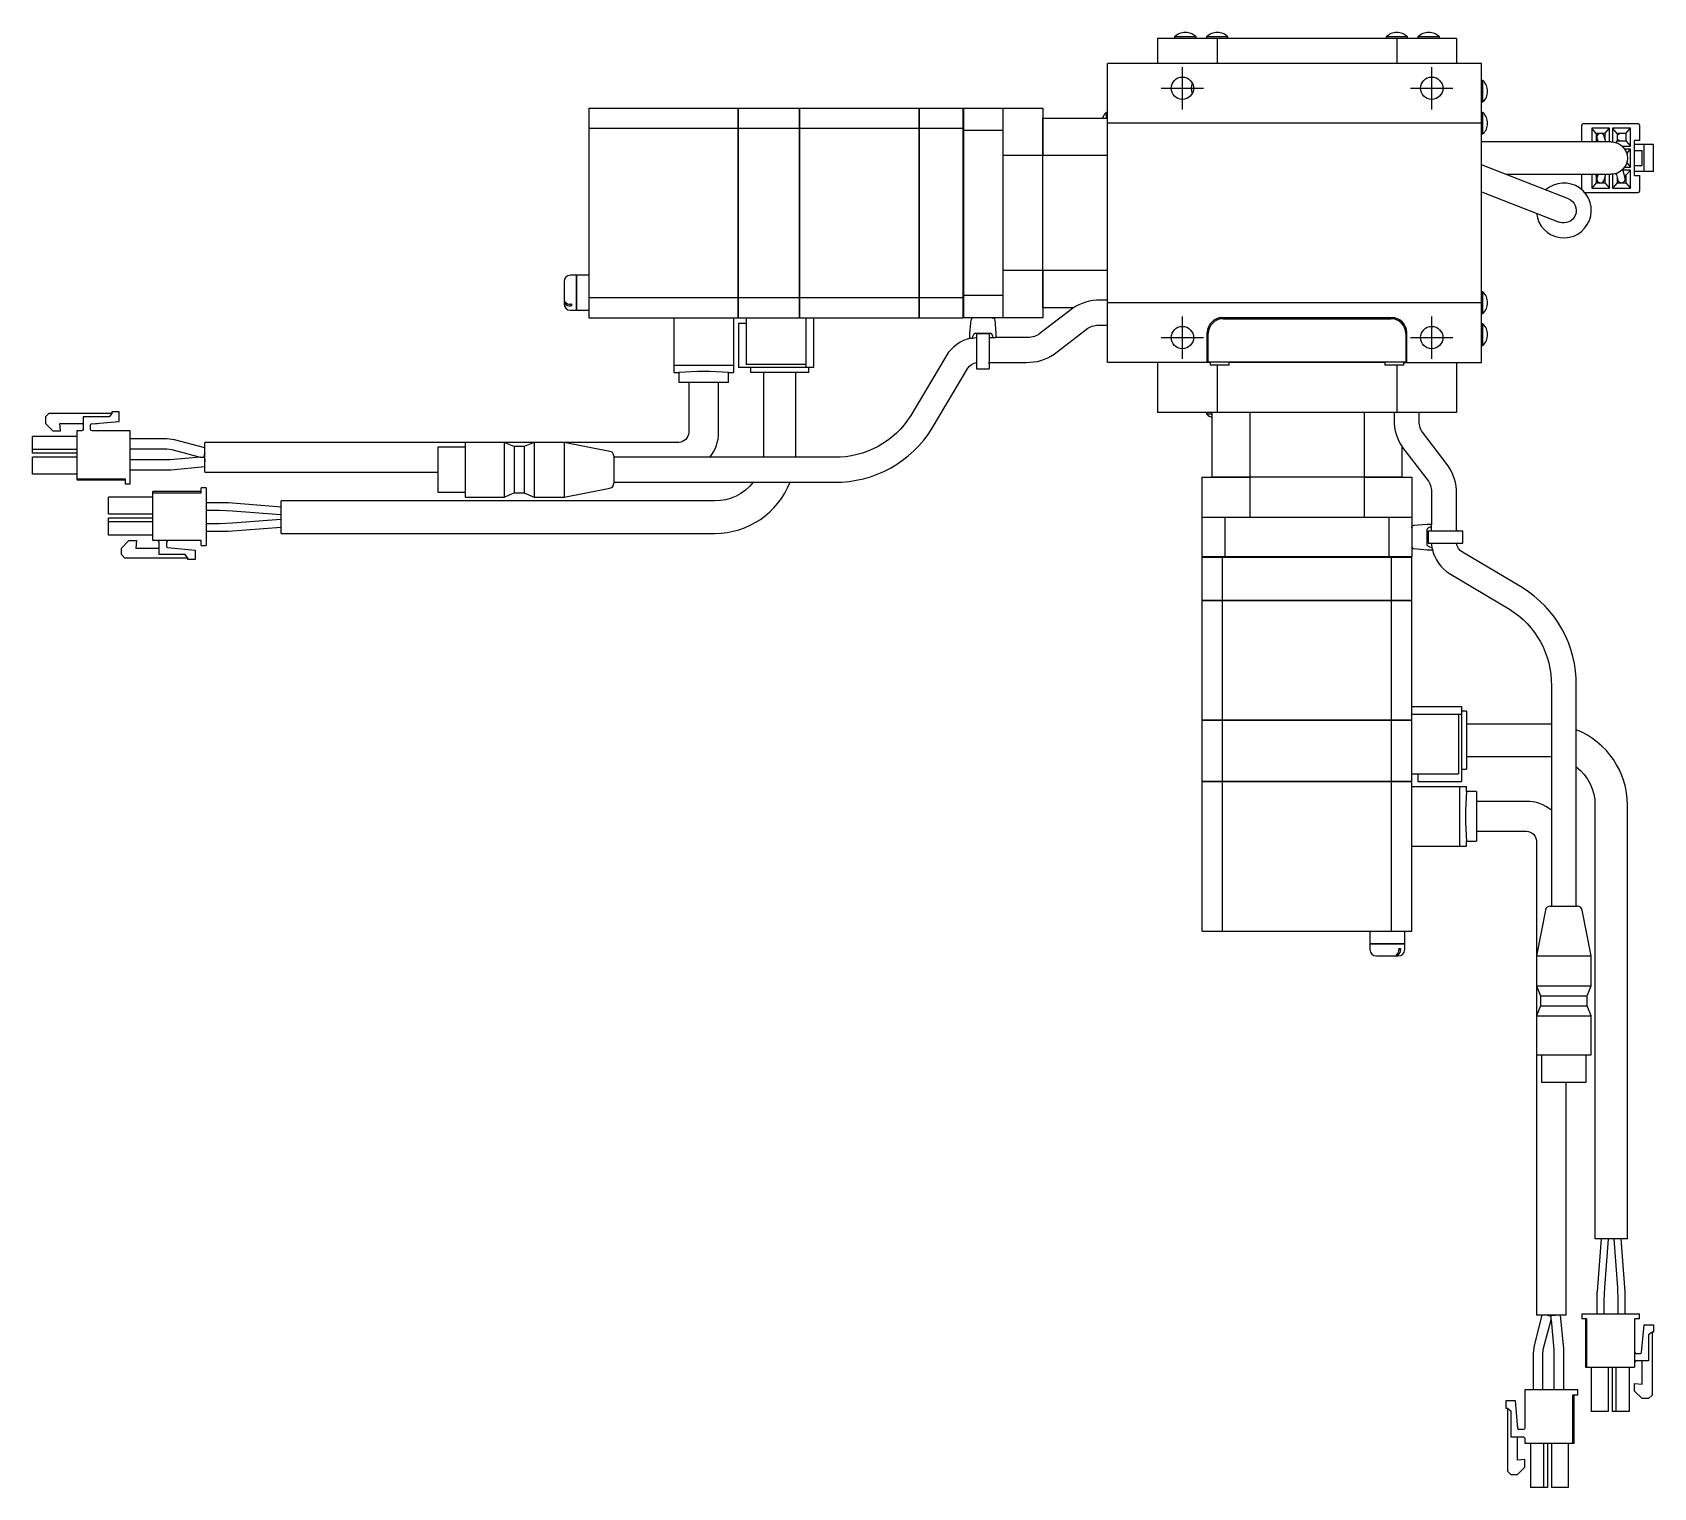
# Model space of a CAD drawing. Extents: x 0 to 1331, y -8 to 1030.
# Drawn here: x 329.5 to 654.6, y 10 to 301.8 of the extents above; entities that cross this region are included whole.
import ezdxf

# ---------------------------------------------------------------- set-up
doc = ezdxf.new("R2010")
doc.units = 0
doc.header["$LTSCALE"] = 0.5
doc.linetypes.add('CENTER', pattern=[50.8, 31.75, -6.35, 6.35, -6.35])
doc.layers.add('MSM_CENTER', color=1, linetype='CENTER')
doc.layers.add('MSM_CONTINUOUS', color=7, linetype='CONTINUOUS')

msp = doc.modelspace()

# ---------------------------------------------------------------- linework, layer by layer
at = {"layer": 'MSM_CENTER'}
for p, q in [((560.12, 286.35), (560.12, 294.85)), ((610.12, 286.35), (610.12, 294.85)), ((555.87, 290.6), (564.37, 290.6)), ((605.87, 290.6), (614.37, 290.6)), ((560.12, 236.35), (560.12, 244.85)), ((610.12, 236.35), (610.12, 244.85)), ((555.87, 240.6), (564.37, 240.6)), ((605.87, 240.6), (614.37, 240.6))]:
    msp.add_line(p, q, dxfattribs=at)
at = {"layer": 'MSM_CONTINUOUS'}
for p, q in [((555.12, 300.6), (555.12, 295.6)), ((615.12, 300.6), (555.12, 300.6)), ((562.87, 300.89), (558.57, 300.89)), ((558.57, 300.89), (558.57, 300.6)), ((562.87, 300.6), (562.87, 300.89)), ((569.27, 300.89), (564.97, 300.89)), ((564.97, 300.89), (564.97, 300.6)), ((567.12, 300.6), (567.12, 295.6)), ((569.27, 300.6), (569.27, 300.89)), ((605.27, 300.89), (600.97, 300.89)), ((600.97, 300.89), (600.97, 300.6)), ((603.12, 300.6), (603.12, 295.6)), ((605.27, 300.6), (605.27, 300.89)), ((611.67, 300.89), (607.37, 300.89)), ((607.37, 300.89), (607.37, 300.6)), ((611.67, 300.6), (611.67, 300.89)), ((615.12, 300.6), (615.12, 295.6)), ((545.12, 235.6), (545.12, 295.6)), ((620.12, 295.6), (545.12, 295.6)), ((620.12, 235.6), (620.12, 295.6)), ((620.41, 292.15), (620.12, 292.15)), ((620.41, 287.85), (620.41, 292.15)), ((441.12, 286.6), (441.12, 244.6)), ((441.12, 286.6), (471.07, 286.6)), ((471.07, 244.6), (471.07, 286.6)), ((471.07, 286.55), (471.12, 286.55)), ((471.12, 244.6), (471.12, 286.6)), ((471.12, 286.6), (483.37, 286.6)), ((483.37, 244.6), (483.37, 286.6)), ((483.37, 286.55), (483.42, 286.55)), ((483.42, 244.6), (483.42, 286.6)), ((483.42, 286.6), (507.37, 286.6)), ((507.37, 244.6), (507.37, 286.6)), ((507.37, 286.55), (507.42, 286.55)), ((507.42, 244.6), (507.42, 286.6)), ((507.42, 286.6), (516.12, 286.6)), ((516.12, 286.6), (516.12, 244.6)), ((516.22, 286.6), (516.12, 286.5)), ((516.22, 286.6), (516.22, 282.1)), ((516.22, 286.6), (532.12, 286.6)), ((524.12, 286.6), (524.12, 282.1)), ((532.12, 286.6), (532.12, 277.1)), ((620.12, 287.85), (620.41, 287.85)), ((532.12, 284.6), (545.12, 284.6)), ((532.12, 246.6), (532.12, 284.6)), ((544.82, 285.75), (544.82, 284.6)), ((545.12, 285.75), (544.82, 285.75)), ((620.12, 283.6), (545.12, 283.6)), ((620.41, 285.75), (620.12, 285.75)), ((620.41, 281.45), (620.41, 285.75)), ((640.22, 279.85), (640.22, 283.2)), ((651.52, 283.5), (640.52, 283.5)), ((651.82, 283.2), (651.82, 280.1)), ((441.12, 282.57), (471.07, 282.57)), ((471.07, 282.31), (471.12, 282.31)), ((471.12, 282.57), (483.37, 282.57)), ((483.37, 282.31), (483.42, 282.31)), ((483.42, 282.57), (507.37, 282.57)), ((507.37, 282.31), (507.42, 282.31)), ((507.42, 282.57), (516.12, 282.57)), ((516.22, 282.1), (516.12, 282.06)), ((524.12, 282.1), (516.22, 282.1)), ((516.22, 282.1), (516.22, 249.1)), ((524.12, 282.1), (524.12, 249.1)), ((620.12, 281.45), (620.41, 281.45)), ((646.12, 279.85), (620.12, 279.85)), ((645.77, 282.6), (642.22, 282.6)), ((642.22, 282.6), (642.22, 279.85)), ((643.12, 281.55), (642.22, 282.6)), ((643.12, 280.05), (642.95, 279.85)), ((643.12, 281.55), (643.12, 280.05)), ((644.87, 281.55), (643.12, 281.55)), ((643.12, 281.17), (643.49, 281.55)), ((643.41, 280.14), (643.12, 280.42)), ((643.12, 280.05), (643.43, 280.05)), ((643.27, 280.59), (643.49, 279.85)), ((645.06, 279.85), (644.71, 281.01)), ((644.87, 281.55), (645.77, 282.6)), ((644.87, 281.55), (644.87, 280.49)), ((645.77, 279.85), (645.77, 282.6)), ((646.37, 282.6), (646.37, 279.84)), ((650.02, 282.6), (646.37, 282.6)), ((647.32, 281.55), (646.37, 282.6)), ((647.32, 280.05), (647.02, 279.72)), ((647.32, 281.55), (647.32, 280.05)), ((649.07, 281.55), (647.32, 281.55)), ((647.32, 281.17), (647.69, 281.55)), ((647.69, 280.05), (647.32, 280.42)), ((647.32, 280.05), (649.07, 280.05)), ((649.07, 281.55), (650.02, 282.6)), ((649.07, 281.55), (649.07, 280.05)), ((649.07, 280.05), (650.02, 279)), ((650.02, 279), (650.02, 282.6)), ((651.82, 280.1), (650.82, 280.1)), ((650.82, 273.1), (650.82, 280.1)), ((545.12, 277.1), (524.12, 277.1)), ((648.31, 279), (650.02, 279)), ((650.02, 278.4), (648.82, 278.4)), ((649.23, 277.53), (650.02, 278.4)), ((650.02, 274.8), (650.02, 278.4)), ((654.62, 279.3), (650.82, 279.3)), ((650.82, 278.1), (652.32, 278.1)), ((652.32, 275.1), (652.32, 278.1)), ((652.7, 273.9), (652.7, 279.3)), ((654.62, 273.9), (654.62, 279.3)), ((637.53, 268.43), (620.12, 275.22)), ((624.9, 273.35), (646.12, 273.35)), ((640.22, 270.26), (640.22, 273.35)), ((642.22, 273.35), (642.22, 270.6)), ((643.12, 273.15), (642.95, 273.35)), ((643.12, 273.15), (643.12, 271.65)), ((643.43, 273.15), (643.12, 273.15)), ((643.49, 273.35), (643.27, 272.61)), ((644.71, 272.19), (645.06, 273.35)), ((645.77, 270.6), (645.77, 273.35)), ((646.37, 273.36), (646.37, 270.6)), ((647.15, 273.33), (647.02, 273.48)), ((647.1, 273.5), (647.47, 272.2)), ((648.91, 272.6), (648.43, 274.32)), ((650.02, 274.2), (648.47, 274.2)), ((648.76, 273.15), (649.07, 273.15)), ((648.82, 274.8), (650.02, 274.8)), ((649.07, 273.15), (650.02, 274.2)), ((649.07, 273.15), (649.07, 271.65)), ((649.23, 275.67), (650.02, 274.8)), ((650.02, 270.6), (650.02, 274.2)), ((650.82, 275.1), (652.32, 275.1)), ((654.62, 273.9), (650.82, 273.9)), ((650.82, 273.1), (651.82, 273.1)), ((651.82, 273.1), (651.82, 270)), ((620.12, 269.85), (635.71, 263.77)), ((643.12, 271.65), (642.22, 270.6)), ((642.22, 270.6), (645.77, 270.6)), ((643.12, 272.77), (643.41, 273.06)), ((643.49, 271.65), (643.12, 272.02)), ((643.12, 271.65), (644.87, 271.65)), ((644.87, 272.71), (644.87, 271.65)), ((644.87, 271.65), (645.77, 270.6)), ((647.32, 271.65), (646.37, 270.6)), ((646.37, 270.6), (650.02, 270.6)), ((647.32, 272.74), (647.32, 271.65)), ((647.69, 271.65), (647.32, 272.02)), ((647.32, 271.65), (649.07, 271.65)), ((649.07, 271.65), (650.02, 270.6)), ((640.78, 269.7), (651.52, 269.7)), ((524.12, 254.1), (545.12, 254.1)), ((532.12, 254.1), (532.12, 244.6)), ((436.12, 251.8), (436.12, 247.4)), ((438.57, 253.1), (437.42, 253.1)), ((438.57, 253.1), (438.57, 246.1)), ((438.62, 253.05), (438.57, 253.05)), ((438.62, 253.1), (438.62, 246.1)), ((441.12, 253.1), (438.62, 253.1)), ((437.62, 247.31), (437.42, 247.31)), ((437.62, 247.31), (437.62, 246.95)), ((441.12, 248.63), (471.07, 248.63)), ((471.07, 248.89), (471.12, 248.89)), ((471.12, 248.63), (483.37, 248.63)), ((483.37, 248.89), (483.42, 248.89)), ((483.42, 248.63), (507.37, 248.63)), ((507.37, 248.89), (507.42, 248.89)), ((507.42, 248.63), (516.12, 248.63)), ((516.22, 249.1), (516.12, 249.14)), ((516.22, 249.1), (516.22, 244.6)), ((516.22, 249.1), (524.12, 249.1)), ((524.12, 249.1), (524.12, 244.6)), ((545.12, 248.1), (543.64, 248.1)), ((620.12, 247.6), (545.12, 247.6)), ((620.41, 249.75), (620.12, 249.75)), ((620.41, 245.45), (620.41, 249.75)), ((437.62, 246.95), (437.42, 246.95)), ((437.42, 246.1), (438.57, 246.1)), ((438.57, 246.15), (438.62, 246.15)), ((438.62, 246.1), (441.12, 246.1)), ((441.12, 244.6), (471.07, 244.6)), ((458.12, 244.6), (458.12, 233.6)), ((470.12, 244.6), (470.12, 233.6)), ((471.07, 244.65), (471.12, 244.65)), ((471.12, 244.6), (507.37, 244.6)), ((472.62, 244.6), (472.62, 235.2)), ((483.37, 244.65), (483.42, 244.65)), ((484.62, 244.6), (484.62, 234.6)), ((486.12, 244.6), (486.12, 234.6)), ((507.37, 244.65), (507.42, 244.65)), ((507.42, 244.6), (516.12, 244.6)), ((516.12, 244.7), (516.22, 244.6)), ((532.12, 244.6), (516.22, 244.6)), ((517.52, 241.5), (517.75, 244.14)), ((522.49, 244.14), (522.72, 241.5)), ((538.1, 246.44), (531.35, 241.26)), ((538.32, 246.6), (532.12, 246.6)), ((602.12, 244.6), (568.12, 244.6)), ((568.32, 244.4), (601.92, 244.4)), ((620.12, 245.45), (620.41, 245.45)), ((471.12, 243.4), (471.12, 234.6)), ((472.62, 243.4), (471.12, 243.4)), ((517.52, 240.42), (517.52, 241.5)), ((518.02, 240.51), (518.87, 240.6)), ((518.51, 241.5), (521.72, 241.5)), ((521.37, 241.33), (518.87, 241.33)), ((518.87, 241.33), (518.87, 234.33)), ((518.87, 240.6), (518.87, 239.66)), ((521.37, 241.33), (521.37, 234.33)), ((521.37, 240.62), (522.18, 240.62)), ((522.18, 240.62), (522.55, 240.63)), ((528.85, 240.63), (522.55, 240.63)), ((522.72, 241.5), (522.72, 240.63)), ((534.39, 237.29), (541.14, 242.47)), ((543.64, 243.1), (545.12, 243.1)), ((565.12, 235.6), (565.12, 241.6)), ((565.32, 235.7), (565.32, 241.4)), ((604.92, 241.4), (604.92, 235.7)), ((605.12, 235.6), (605.12, 241.6)), ((620.41, 243.35), (620.12, 243.35)), ((620.41, 239.05), (620.41, 243.35)), ((517.7, 240.46), (518.02, 240.51)), ((620.12, 239.05), (620.41, 239.05)), ((470.12, 235.03), (458.12, 235.03)), ((486.12, 234.6), (471.12, 234.6)), ((484.62, 235.2), (472.62, 235.2)), ((473.55, 234.6), (473.55, 233.6)), ((485.19, 233.6), (485.19, 234.6)), ((512.79, 237), (505.67, 225)), ((509.97, 222.45), (517.09, 234.45)), ((518.87, 234.33), (521.37, 234.33)), ((521.37, 235.33), (521.37, 235.63)), ((521.37, 235.63), (528.85, 235.63)), ((565.72, 235.6), (545.12, 235.6)), ((555.12, 235.6), (555.12, 225.6)), ((565.12, 236.2), (565.32, 236.2)), ((604.92, 235.7), (565.32, 235.7)), ((565.72, 235.7), (565.72, 235.1)), ((569.52, 235.1), (565.72, 235.1)), ((567.12, 235.1), (567.12, 225.6)), ((569.52, 235.1), (569.52, 235.7)), ((600.72, 235.6), (569.52, 235.6)), ((595.12, 235.6), (595.12, 235.7)), ((600.72, 235.7), (600.72, 235.1)), ((604.52, 235.1), (600.72, 235.1)), ((603.12, 235.1), (603.12, 225.6)), ((604.52, 235.1), (604.52, 235.7)), ((604.52, 235.6), (620.12, 235.6)), ((604.92, 236.2), (605.12, 236.2)), ((605.02, 236), (604.92, 236)), ((605.02, 236), (605.02, 236.2)), ((615.12, 235.6), (615.12, 225.6)), ((458.12, 233.6), (459.12, 233.6)), ((459.12, 233.6), (459.12, 231.6)), ((469.12, 231.6), (459.12, 231.6)), ((461.12, 231.6), (461.12, 221.6)), ((467.12, 221.6), (467.12, 231.6)), ((469.12, 233.6), (470.12, 233.6)), ((469.12, 231.6), (469.12, 233.6)), ((485.19, 233.6), (473.55, 233.6)), ((476.12, 233.6), (476.12, 217.6)), ((482.62, 217.6), (482.62, 233.6)), ((332.82, 225.4), (332.12, 224.7)), ((332.12, 224.7), (332.12, 223.4)), ((345.42, 225.4), (332.82, 225.4)), ((339.67, 224.7), (339.67, 222.2)), ((344.92, 224.7), (339.67, 224.7)), ((345.42, 225.4), (344.92, 224.7)), ((345.42, 225.7), (345.42, 225.4)), ((346.92, 225.7), (345.42, 225.7)), ((346.92, 223.79), (346.92, 225.7)), ((615.12, 225.6), (555.12, 225.6)), ((564.97, 225.6), (564.97, 225.31)), ((564.97, 225.31), (566.12, 225.31)), ((566.12, 212.6), (566.12, 225.6)), ((573.62, 225.6), (573.62, 204.6)), ((596.62, 204.6), (596.62, 225.6)), ((602.62, 225.6), (602.62, 224.12)), ((607.62, 224.12), (607.62, 225.6)), ((332.12, 223.4), (333.62, 221.9)), ((332.12, 223.4), (333.62, 221.9)), ((333.62, 221.9), (335.12, 221.9)), ((333.62, 221.9), (335.12, 221.9)), ((334.99, 223.4), (339.67, 223.4)), ((335.12, 221.9), (334.99, 223.4)), ((334.99, 223.4), (339.67, 223.4)), ((339.37, 221.9), (338.42, 221.9)), ((338.42, 221.9), (338.42, 212.3)), ((341.17, 222.2), (341.17, 223.1)), ((341.35, 223.3), (346.92, 223.79)), ((341.35, 223.3), (346.92, 223.79)), ((341.35, 223.3), (342.5, 223.4)), ((341.35, 223.3), (342.5, 223.4)), ((349.12, 221.9), (341.47, 221.9)), ((342.5, 223.4), (342.5, 223.4)), ((349.12, 211.3), (349.12, 221.9)), ((613.42, 214.87), (608.25, 221.62)), ((329.52, 217.4), (329.52, 220.8)), ((338.42, 220.8), (329.52, 220.8)), ((338.42, 218.15), (329.52, 218.15)), ((356.48, 220.27), (349.12, 220.27)), ((349.12, 218.27), (356.48, 218.27)), ((357.99, 220.08), (356.48, 220.27)), ((356.48, 218.27), (357.48, 218.15)), ((357.48, 218.15), (363.17, 216.66)), ((364.12, 218.48), (357.99, 220.08)), ((364.12, 213.6), (364.12, 219.6)), ((416.32, 219.6), (364.12, 219.6)), ((410.82, 218.6), (410.82, 209.6)), ((416.32, 218.6), (410.82, 218.6)), ((416.32, 219.6), (416.32, 208.6)), ((424.11, 219.6), (416.32, 219.6)), ((424.11, 219.6), (424.11, 208.6)), ((426.11, 218.75), (424.11, 219.6)), ((430.11, 219.6), (424.11, 219.6)), ((426.11, 218.75), (426.11, 209.45)), ((428.11, 218.75), (426.11, 218.75)), ((430.11, 219.6), (428.11, 218.75)), ((428.11, 218.75), (428.11, 209.45)), ((430.11, 219.6), (430.11, 208.6)), ((436.12, 219.6), (430.11, 219.6)), ((436.12, 219.6), (436.12, 208.6)), ((445.31, 217.79), (436.12, 219.6)), ((459.12, 219.6), (436.12, 219.6)), ((604.12, 218.81), (604.12, 212.6)), ((604.28, 218.58), (609.45, 211.83)), ((338.42, 217.4), (329.52, 217.4)), ((338.42, 217.4), (329.52, 217.4)), ((329.52, 213.2), (329.52, 216.6)), ((338.42, 216.6), (329.52, 216.6)), ((357.02, 216.08), (349.12, 216.08)), ((357.12, 216.08), (357.02, 216.08)), ((363.17, 216.66), (357.12, 216.08)), ((357.31, 214.09), (364.12, 214.75)), ((363.17, 216.66), (363.9, 216.61)), ((364.12, 217.45), (363.9, 216.61)), ((363.93, 216.74), (363.9, 216.61)), ((363.9, 216.61), (363.93, 216.74)), ((363.93, 216.74), (364.12, 217.45)), ((364.02, 216.75), (363.93, 216.74)), ((364.02, 216.75), (364.12, 215.75)), ((446.12, 216.81), (446.12, 211.39)), ((490.32, 216.6), (446.12, 216.6)), ((338.42, 213.2), (329.52, 213.2)), ((338.42, 213.2), (329.52, 213.2)), ((338.42, 212.3), (348.12, 212.3)), ((338.42, 212.3), (348.12, 212.3)), ((338.42, 212.3), (338.42, 212.05)), ((338.42, 212.05), (348.12, 212.05)), ((348.12, 212.3), (348.12, 211.3)), ((349.12, 214.08), (357.02, 214.08)), ((357.02, 214.08), (357.31, 214.09)), ((364.12, 213.6), (410.82, 213.6)), ((446.12, 211.6), (490.32, 211.6)), ((564.12, 196.7), (564.12, 212.6)), ((564.12, 212.6), (573.62, 212.6)), ((604.12, 212.6), (566.12, 212.6)), ((596.62, 212.6), (606.12, 212.6)), ((606.12, 212.6), (606.12, 196.7)), ((344.77, 205.2), (344.77, 208.6)), ((353.67, 208.6), (344.77, 208.6)), ((348.12, 211.3), (349.12, 211.3)), ((348.12, 211.3), (349.12, 211.3)), ((353.67, 199.9), (353.67, 209.75)), ((363.37, 209.75), (353.67, 209.75)), ((353.67, 209.5), (363.37, 209.5)), ((363.37, 209.5), (363.37, 210.5)), ((364.37, 210.5), (363.37, 210.5)), ((364.37, 210.5), (364.37, 198.9)), ((410.82, 209.6), (416.32, 209.6)), ((416.32, 208.6), (424.11, 208.6)), ((424.11, 208.6), (426.11, 209.45)), ((426.11, 209.45), (428.11, 209.45)), ((428.11, 209.45), (430.11, 208.6)), ((430.11, 208.6), (436.12, 208.6)), ((436.12, 208.6), (445.31, 210.41)), ((610.09, 209.33), (610.09, 203.03)), ((615.09, 201.85), (615.09, 209.33)), ((353.67, 205.2), (344.77, 205.2)), ((367.97, 207.47), (364.37, 207.47)), ((364.37, 205.98), (366.99, 205.98)), ((366.99, 205.98), (369.63, 205.87)), ((379.37, 206.6), (368.82, 207.44)), ((369.63, 205.87), (379.31, 205.1)), ((379.31, 205.1), (379.37, 205.13)), ((379.37, 201.35), (379.37, 207.85)), ((466.37, 207.85), (379.37, 207.85)), ((344.77, 201), (344.77, 204.4)), ((353.67, 204.4), (344.77, 204.4)), ((353.67, 203.65), (344.77, 203.65)), ((367, 203.28), (364.37, 203.28)), ((364.37, 201.77), (367.99, 201.77)), ((369.63, 203.37), (367, 203.28)), ((368.8, 201.81), (379.37, 202.6)), ((379.31, 204.1), (369.63, 203.37)), ((379.31, 204.1), (379.37, 204.07)), ((564.12, 204.6), (568.62, 204.6)), ((568.62, 204.6), (601.62, 204.6)), ((568.62, 204.6), (568.62, 196.7)), ((601.62, 196.7), (601.62, 204.6)), ((601.62, 204.6), (606.12, 204.6)), ((606.57, 202.97), (609.22, 203.2)), ((609.22, 203.2), (610.09, 203.2)), ((609.22, 199), (609.22, 202.2)), ((609.39, 201.85), (609.39, 199.35)), ((609.39, 201.85), (616.39, 201.85)), ((610.1, 202.67), (610.09, 203.03)), ((610.1, 201.85), (610.1, 202.67)), ((615.39, 201.85), (615.09, 201.85)), ((616.39, 199.35), (616.39, 201.85)), ((353.67, 201), (344.77, 201)), ((347.37, 198.4), (348.87, 199.9)), ((347.37, 197.1), (347.37, 198.4)), ((348.87, 199.9), (350.37, 199.9)), ((350.37, 199.9), (350.24, 198.4)), ((350.24, 198.4), (354.92, 198.4)), ((363.37, 199.9), (353.67, 199.9)), ((354.92, 197.1), (354.92, 199.6)), ((356.42, 199.6), (356.42, 198.7)), ((356.6, 198.5), (362.17, 198.01)), ((363.37, 198.9), (363.37, 199.9)), ((363.37, 198.9), (364.37, 198.9)), ((379.37, 201.35), (466.37, 201.35)), ((609.39, 199.35), (616.39, 199.35)), ((610.21, 198.5), (610.11, 199.35)), ((610.26, 198.18), (610.21, 198.5)), ((348.07, 196.4), (347.37, 197.1)), ((360.67, 196.4), (348.07, 196.4)), ((360.17, 197.1), (354.92, 197.1)), ((360.67, 196.4), (360.17, 197.1)), ((360.67, 196.1), (360.67, 196.4)), ((362.17, 196.1), (360.67, 196.1)), ((362.17, 198.01), (362.17, 196.1)), ((564.12, 196.7), (568.62, 196.7)), ((564.12, 196.7), (564.22, 196.6)), ((564.12, 187.9), (564.12, 196.6)), ((564.12, 196.6), (606.12, 196.6)), ((568.15, 187.9), (568.15, 196.6)), ((568.62, 196.7), (601.62, 196.7)), ((568.62, 196.7), (568.66, 196.6)), ((601.62, 196.7), (601.58, 196.6)), ((601.62, 196.7), (606.12, 196.7)), ((602.09, 187.9), (602.09, 196.6)), ((606.02, 196.6), (606.12, 196.7)), ((606.12, 187.9), (606.12, 196.6)), ((609.22, 198), (606.57, 198.23)), ((610.3, 198), (609.22, 198)), ((628.27, 190.46), (616.27, 197.57)), ((613.72, 193.27), (625.72, 186.16)), ((606.12, 187.9), (564.12, 187.9)), ((564.12, 163.9), (564.12, 187.85)), ((606.12, 187.85), (564.12, 187.85)), ((564.17, 187.85), (564.17, 187.9)), ((568.15, 163.9), (568.15, 187.85)), ((568.4, 187.85), (568.4, 187.9)), ((601.83, 187.85), (601.83, 187.9)), ((602.09, 163.9), (602.09, 187.85)), ((606.07, 187.85), (606.07, 187.9)), ((606.12, 151.6), (606.12, 187.85)), ((634.12, 170.8), (634.12, 126.6)), ((639.12, 126.6), (639.12, 170.8)), ((606.12, 166.6), (616.12, 166.6)), ((616.12, 166.6), (616.12, 151.6)), ((606.12, 163.9), (564.12, 163.9)), ((564.12, 151.6), (564.12, 163.85)), ((606.12, 163.85), (564.12, 163.85)), ((564.17, 163.85), (564.17, 163.9)), ((568.15, 151.6), (568.15, 163.85)), ((568.4, 163.85), (568.4, 163.9)), ((601.83, 163.85), (601.83, 163.9)), ((602.09, 151.6), (602.09, 163.85)), ((606.07, 163.85), (606.07, 163.9)), ((606.12, 165.1), (616.12, 165.1)), ((615.52, 165.1), (615.52, 153.1)), ((617.12, 165.67), (616.12, 165.67)), ((617.12, 165.67), (617.12, 154.03)), ((633.12, 163.1), (617.12, 163.1)), ((617.12, 156.6), (633.12, 156.6)), ((606.12, 153.1), (615.52, 153.1)), ((607.32, 153.1), (607.32, 151.6)), ((616.12, 154.03), (617.12, 154.03)), ((606.12, 151.6), (564.12, 151.6)), ((564.12, 121.6), (564.12, 151.55)), ((606.12, 151.55), (564.12, 151.55)), ((564.17, 151.55), (564.17, 151.6)), ((568.15, 121.6), (568.15, 151.55)), ((568.4, 151.55), (568.4, 151.6)), ((601.83, 151.55), (601.83, 151.6)), ((602.09, 121.6), (602.09, 151.55)), ((606.07, 151.55), (606.07, 151.6)), ((606.12, 121.6), (606.12, 151.55)), ((606.12, 150.6), (617.11, 150.6)), ((607.32, 151.6), (616.12, 151.6)), ((615.69, 150.6), (615.69, 138.6)), ((617.11, 149.6), (617.11, 150.6)), ((619.12, 149.6), (617.11, 149.6)), ((619.12, 149.6), (619.12, 139.6)), ((629.12, 147.6), (619.12, 147.6)), ((642.87, 146.85), (642.87, 59.85)), ((649.37, 59.85), (649.37, 146.85)), ((619.12, 141.6), (629.12, 141.6)), ((606.12, 138.6), (617.11, 138.6)), ((617.11, 138.6), (617.11, 139.6)), ((617.11, 139.6), (619.12, 139.6)), ((631.12, 139.6), (631.12, 116.6)), ((632.92, 125.79), (631.12, 116.6)), ((633.9, 126.6), (639.33, 126.6)), ((642.12, 116.6), (640.31, 125.79)), ((564.12, 121.6), (606.12, 121.6)), ((597.73, 121.6), (597.73, 119.1)), ((604.73, 119.1), (604.73, 121.6)), ((597.73, 119.1), (604.73, 119.1)), ((597.73, 119.05), (604.73, 119.05)), ((597.73, 119.05), (597.73, 117.9)), ((597.78, 119.1), (597.78, 119.05)), ((603.52, 118.1), (603.87, 118.1)), ((603.52, 118.1), (603.52, 117.9)), ((603.87, 118.1), (603.87, 117.9)), ((604.68, 119.05), (604.68, 119.1)), ((604.73, 117.9), (604.73, 119.05)), ((599.03, 116.6), (603.43, 116.6)), ((631.12, 116.6), (642.12, 116.6)), ((631.12, 116.6), (631.12, 110.6)), ((642.12, 110.6), (642.12, 116.6)), ((631.12, 110.6), (642.12, 110.6)), ((631.12, 110.6), (631.97, 108.6)), ((631.12, 110.6), (631.12, 104.6)), ((641.27, 108.6), (642.12, 110.6)), ((631.97, 108.6), (641.27, 108.6)), ((631.97, 108.6), (631.97, 106.6)), ((641.27, 106.6), (641.27, 108.6)), ((631.97, 106.6), (631.12, 104.6)), ((631.12, 104.6), (642.12, 104.6)), ((631.12, 104.6), (631.12, 96.8)), ((631.97, 106.6), (641.27, 106.6)), ((642.12, 104.6), (641.27, 106.6)), ((642.12, 96.8), (642.12, 104.6)), ((631.12, 96.8), (642.12, 96.8)), ((631.12, 96.8), (631.12, 44.6)), ((632.12, 96.8), (632.12, 91.3)), ((641.12, 91.3), (641.12, 96.8)), ((632.12, 91.3), (641.12, 91.3)), ((637.12, 44.6), (637.12, 91.3)), ((649.37, 59.85), (642.87, 59.85)), ((644.11, 59.85), (643.28, 49.31)), ((644.84, 50.11), (645.61, 59.79)), ((646.62, 59.79), (646.64, 59.85)), ((646.62, 59.79), (647.35, 50.11)), ((648.91, 49.28), (648.12, 59.85)), ((644.74, 47.48), (644.84, 50.11)), ((647.35, 50.11), (647.44, 47.48)), ((643.24, 48.45), (643.24, 44.85)), ((644.74, 44.85), (644.74, 47.48)), ((647.44, 47.48), (647.44, 44.85)), ((648.94, 44.85), (648.94, 48.48)), ((632.23, 44.6), (630.64, 38.47)), ((637.12, 44.6), (631.12, 44.6)), ((632.57, 37.97), (634.05, 43.65)), ((633.27, 44.6), (634.11, 44.38)), ((633.98, 44.41), (633.27, 44.6)), ((633.97, 44.5), (634.97, 44.6)), ((633.97, 44.5), (633.98, 44.41)), ((633.98, 44.41), (634.11, 44.38)), ((634.11, 44.38), (633.98, 44.41)), ((634.05, 43.65), (634.11, 44.38)), ((634.05, 43.65), (634.64, 37.6)), ((636.63, 37.79), (635.97, 44.6)), ((640.22, 44.85), (640.22, 43.85)), ((640.22, 44.85), (651.82, 44.85)), ((641.22, 43.85), (640.22, 43.85)), ((640.97, 43.85), (640.97, 34.15)), ((641.22, 34.15), (641.22, 43.85)), ((651.82, 43.85), (650.82, 43.85)), ((650.82, 43.85), (650.82, 34.15)), ((651.82, 43.85), (651.82, 44.85)), ((652.22, 37.08), (652.7, 42.65)), ((652.7, 42.65), (654.62, 42.65)), ((654.62, 42.65), (654.62, 41.15)), ((654.32, 41.15), (653.62, 40.65)), ((653.62, 40.65), (653.62, 35.4)), ((654.62, 41.15), (654.32, 41.15)), ((654.32, 41.15), (654.32, 28.55)), ((630.64, 38.47), (630.44, 36.96)), ((630.44, 36.96), (630.44, 29.6)), ((632.44, 36.96), (632.57, 37.97)), ((632.44, 29.6), (632.44, 36.96)), ((634.64, 37.6), (634.64, 37.5)), ((634.64, 37.5), (634.64, 29.6)), ((636.64, 37.5), (636.63, 37.79)), ((636.64, 29.6), (636.64, 37.5)), ((651.12, 36.9), (652.02, 36.9)), ((640.97, 34.15), (650.82, 34.15)), ((642.12, 34.15), (642.12, 25.25)), ((645.52, 34.15), (645.52, 25.25)), ((646.32, 34.15), (646.32, 25.25)), ((647.07, 34.15), (647.07, 25.25)), ((649.72, 34.15), (649.72, 25.25)), ((653.62, 35.4), (651.12, 35.4)), ((652.32, 30.72), (652.32, 35.4)), ((628.82, 29.6), (628.82, 21.95)), ((639.42, 29.6), (628.82, 29.6)), ((639.42, 28.6), (639.42, 29.6)), ((639.42, 28.6), (639.42, 29.6)), ((650.82, 29.35), (650.82, 30.85)), ((650.82, 30.85), (652.32, 30.72)), ((652.32, 27.85), (650.82, 29.35)), ((625.02, 27.4), (625.02, 25.9)), ((626.93, 27.4), (625.02, 27.4)), ((627.42, 21.83), (626.93, 27.4)), ((627.42, 21.83), (626.93, 27.4)), ((638.42, 28.6), (639.42, 28.6)), ((638.42, 18.9), (638.42, 28.6)), ((638.42, 18.9), (638.42, 28.6)), ((638.67, 18.9), (638.67, 28.6)), ((653.62, 27.85), (652.32, 27.85)), ((654.32, 28.55), (653.62, 27.85)), ((625.02, 25.9), (625.32, 25.9)), ((625.32, 25.9), (626.02, 25.4)), ((625.32, 25.9), (625.32, 13.3)), ((626.02, 25.4), (626.02, 20.15)), ((627.42, 21.83), (627.32, 22.98)), ((627.42, 21.83), (627.32, 22.98)), ((627.32, 22.98), (627.32, 22.98)), ((645.52, 25.25), (642.12, 25.25)), ((649.72, 25.25), (646.32, 25.25)), ((626.02, 20.15), (628.52, 20.15)), ((627.32, 15.47), (627.32, 20.15)), ((627.32, 15.47), (627.32, 20.15)), ((628.52, 21.65), (627.62, 21.65)), ((628.82, 19.85), (628.82, 18.9)), ((628.82, 18.9), (638.42, 18.9)), ((629.92, 18.9), (629.92, 10)), ((632.57, 18.9), (632.57, 10)), ((633.32, 18.9), (633.32, 10)), ((633.32, 18.9), (633.32, 10)), ((634.12, 18.9), (634.12, 10)), ((637.52, 18.9), (637.52, 10)), ((637.52, 18.9), (637.52, 10)), ((638.42, 18.9), (638.67, 18.9)), ((625.32, 13.3), (626.02, 12.6)), ((628.82, 15.6), (627.32, 15.47)), ((627.32, 12.6), (628.82, 14.1)), ((627.32, 12.6), (628.82, 14.1)), ((628.82, 14.1), (628.82, 15.6)), ((628.82, 14.1), (628.82, 15.6)), ((626.02, 12.6), (627.32, 12.6)), ((633.32, 10), (629.92, 10)), ((637.52, 10), (634.12, 10))]:
    msp.add_line(p, q, dxfattribs=at)
for centre in [(560.12, 290.6), (610.12, 290.6), (560.12, 240.6), (610.12, 240.6)]:
    msp.add_circle(centre, 2.25, dxfattribs=at)
for centre, radius, start, end in [((560.72, 298.8), 3, 44.22, 135.7799), ((567.12, 298.8), 3, 44.22, 135.7799), ((603.12, 298.8), 3, 44.22, 135.7799), ((609.52, 298.8), 3, 44.22, 135.7799), ((564.62, 290.6), 2.75, 156.8082, 203.1918), ((618.32, 290), 3, 314.22, 45.7799), ((546.92, 283.6), 3, 134.22, 160.5288), ((618.32, 283.6), 3, 314.22, 45.7799), ((640.52, 283.2), 0.3, 90, 180), ((651.52, 283.2), 0.3, 360, 90), ((643.99, 280.8), 0.75, 16.5209, 196.5209), ((636.62, 266.1), 5.5, 185.7366, 131.6652), ((643.99, 272.4), 0.75, 163.4791, 343.4791), ((648.19, 272.4), 0.75, 195.6242, 15.6242), ((651.52, 270), 0.3, 270, 360), ((437.42, 251.8), 1.3, 90, 180), ((436.87, 248.25), 0.754, 185.8166, 221.8939), ((436.87, 247.9), 0.751, 181.7681, 218.8955), ((437.42, 247.4), 1.3, 180, 270), ((437.34, 248.36), 1.41, 221.3743, 272.8178), ((437.33, 248.69), 1.39, 222.8199, 273.04), ((543.41, 238.81), 9.29, 88.5737, 124.8576), ((618.32, 247.6), 3, 314.22, 45.7799), ((518.25, 244.1), 0.5, 90, 175), ((568.12, 241.6), 3, 90, 180), ((568.32, 241.4), 3, 90, 180), ((601.92, 241.4), 3, 0, 90), ((602.12, 241.6), 3, 0, 90), ((519.43, 240.42), 1.42, 130.4834, 176.488), ((520.94, 240.53), 1.25, 4.0028, 51.2794), ((618.32, 241.2), 3, 314.22, 45.7799), ((519.2, 233.13), 7.49, 101.5622, 148.8505), ((529.08, 244.92), 9.29, 268.5737, 304.8576), ((464.12, 173.81), 60, 85.2198, 94.7802), ((567.12, 227.4), 3, 224.22, 250.5288), ((341.37, 223.1), 0.2, 95, 180), ((341.37, 223.1), 0.2, 95, 180), ((459.12, 221.6), 8, 321.3178, 360), ((490.57, 234.37), 22.77, 269.3532, 328.4315), ((611.9, 223.89), 9.29, 178.5737, 214.8576), ((445.12, 216.81), 1, 360, 78.8813), ((466.37, 217.6), 16.25, 356.4719, 0), ((605.8, 209.56), 9.29, 358.5737, 34.8576), ((445.12, 211.39), 1, 281.1187, 360), ((466.37, 217.6), 16.25, 270, 338.3318), ((367.97, 196.72), 10.75, 85.452, 90), ((367.99, 212.52), 10.75, 270, 274.2892), ((610.19, 201.42), 1.25, 94.0028, 141.2794), ((354.62, 199.6), 0.3, 0, 90), ((356.72, 199.6), 0.3, 90, 180), ((356.62, 198.7), 0.2, 180, 265), ((606.62, 198.73), 0.5, 180, 265), ((610.29, 199.92), 1.42, 220.4834, 266.488), ((617.59, 199.68), 7.49, 191.5622, 238.8505), ((616.35, 171.06), 22.77, 359.3532, 58.4315), ((633.12, 146.85), 16.25, 86.4719, 90), ((633.12, 146.85), 16.25, 0, 68.3318), ((676.9, 144.6), 60, 175.2198, 184.7802), ((629.12, 139.6), 8, 51.3178, 90), ((633.9, 125.6), 1, 90, 168.8813), ((639.33, 125.6), 1, 11.1187, 90), ((599.03, 117.9), 1.3, 180, 270), ((602.14, 117.81), 1.39, 312.8199, 3.04), ((602.47, 117.82), 1.41, 311.3743, 2.8178), ((603.43, 117.9), 1.3, 270, 0), ((602.58, 117.35), 0.754, 275.8166, 311.8939), ((602.93, 117.35), 0.751, 271.7681, 308.8955), ((645.54, 59.79), 0.0773, 0.4162, 50.9521), ((653.99, 48.45), 10.75, 175.452, 180), ((638.19, 48.48), 10.75, 0, 4.2892), ((651.12, 37.2), 0.3, 180, 270), ((652.02, 37.1), 0.2, 270, 355), ((651.12, 35.1), 0.3, 90, 180), ((627.62, 21.85), 0.2, 185, 270), ((627.62, 21.85), 0.2, 185, 270)]:
    msp.add_arc(centre, radius, start, end, dxfattribs=at)
at = {"layer": 'MSM_CONTINUOUS', "extrusion": (0, 0, -1)}
for centre, radius, start, end in [((-646.12, 276.6), 3.25, 90, 270), ((-636.62, 266.1), 2.5, 111.2991, 291.2991), ((-521.99, 244.1), 0.5, 90, 175), ((-529, 245.26), 4.64, 239.639, 271.9447), ((-543.48, 238.47), 4.64, 59.639, 91.9447), ((-519.22, 233.1), 2.52, 32.3762, 82.0006), ((-490.57, 234.38), 17.78, 211.8382, 270.8146), ((-339.37, 222.2), 0.3, 180, 270), ((-341.37, 223.1), 0.2, 0, 85), ((-341.47, 222.2), 0.3, 270, 0), ((-459.12, 221.6), 2, 180, 270), ((-612.25, 223.96), 4.64, 329.639, 1.9447), ((-466.37, 217.6), 9.75, 180, 185.8868), ((-466.37, 217.6), 9.75, 217.9799, 270), ((-605.45, 209.49), 4.64, 149.639, 181.9447), ((-606.62, 202.47), 0.5, 0, 85), ((-617.62, 199.7), 2.52, 302.3762, 352.0006), ((-616.34, 171.05), 17.78, 121.8382, 180.8146), ((-633.12, 146.85), 9.75, 90, 95.8868), ((-633.12, 146.85), 9.75, 127.9799, 180), ((-629.12, 139.6), 2, 90, 180), ((-627.62, 21.85), 0.2, 270, 355), ((-627.62, 21.85), 0.2, 270, 355), ((-628.52, 21.95), 0.3, 180, 270), ((-628.52, 19.85), 0.3, 90, 180)]:
    msp.add_arc(centre, radius, start, end, dxfattribs=at)

doc.saveas('drawing.dxf')
